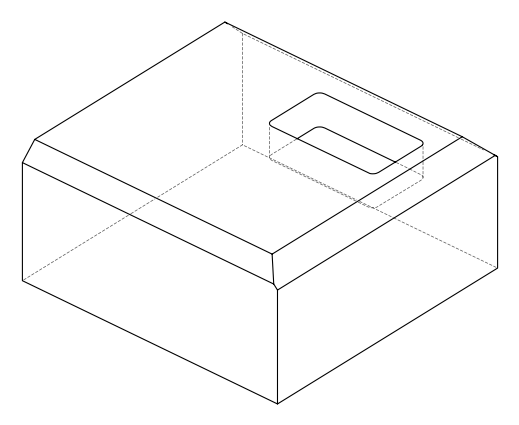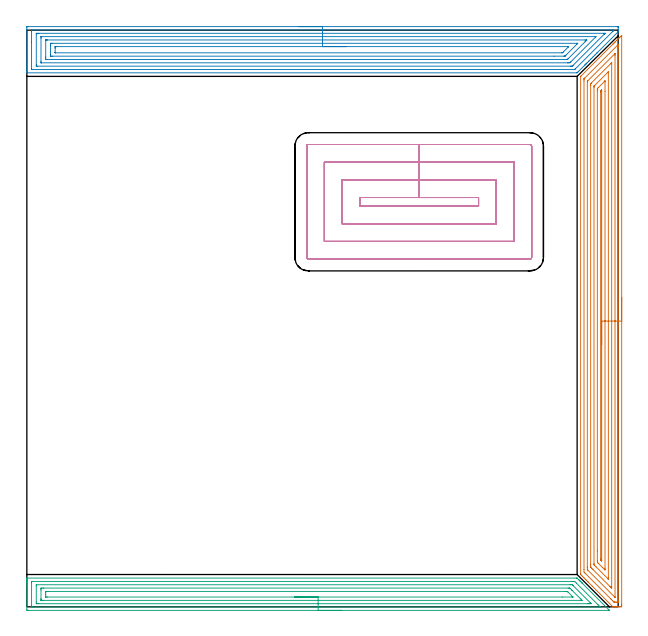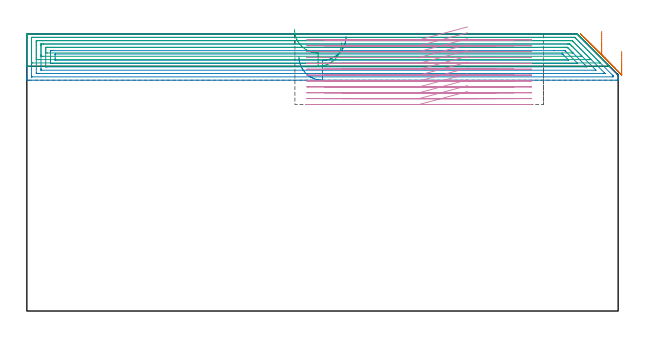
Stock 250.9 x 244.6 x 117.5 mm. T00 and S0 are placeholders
(PLAN: 4 operations, 1 tool changes, 57.5 min)
(1 AREA_MILL | FG_CHAMFER_SURFACE | UGT0205_001 | 12.99 min | 36955 mm3)
(2 AREA_MILL_1 | FG_CHAMFER_SURFACE_1 | UGT0205_001 | 14.01 min | 46162 mm3)
(3 AREA_MILL_2 | FG_CHAMFER_SURFACE_2 | UGT0205_001 | 9.92 min | 22338 mm3)
(4 MILL_RECTANGULAR_POCKET | POCKET_RECTANGULAR_STRAIGHT | NXT0201_013 | Follow Part, ap 2.5, ae 75% | 20.6 min | 183874 mm3)
(TOOL UGT0205_001 | Chamfer Mill 20 x 3 x 45 deg. | D20 FL50 Z2)
(TOOL NXT0201_013 | ENDMILL 10mm | D10 FL30 Z4)
(OP 1 AREA_MILL)
G17 G21 G94 G90
T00 M6
G54
G17 G0 G90 X252.3 Y131.2 S1061 M3
G43 Z127.5 H0
Z110.1
G94 G1 Y131.162 Z109.228 F250.
Y131.048 Z108.363
Y130.859 Z107.512
Y130.597 Z106.68
Y130.263 Z105.874
Y129.86 Z105.1
Y129.392 Z104.364
Y128.861 Z103.672
Y128.271 Z103.029
Y127.628 Z102.44
Y126.936 Z101.908
Y126.2 Z101.44
Y125.426 Z101.037
Y124.62 Z100.703
Y123.788 Z100.441
Y122.937 Z100.252
Y122.072 Z100.138
Y121.2 Z100.1
Y1.125
X252.299 Y0.616 Z100.101
X252.295 Y0.237 Z100.102
X252.291 Y0.01 Z100.104
X251.923 Y0. Z100.471
X251.38 Z101.017
X251.047 Z101.349
X250.503 Z101.893
X250.171 Z102.224
X249.506 Z102.894
X249.084 Z103.316
X248.748 Y0.001 Z103.645
X248.599 Y0.01 Z103.794
X248.433 Y0.167 Z103.967
X239.939 Y8.661 Z112.46
X238.029 Y10.571 Z114.371
X237.905 Y10.693 Z114.492
X237.86 Y10.739 Z114.538
X237.201 Y11.399 Z115.199
X237.029 Y11.569 Z115.367
X236.372 Y12.228 Z116.028
X236.153 Y12.445 Z116.243
X235.544 Y13.056 Z116.856
X235.264 Y13.336 Z117.136
X234.995 Y13.606 Z117.397
X234.899 Y13.706 Z117.483
X234.9 Y14.014 Z117.5
Y224.813
X234.903 Y224.995 Z117.489
X235.023 Y225.124 Z117.375
X244.984 Y235.085 Z107.415
X248.419 Y238.521 Z103.977
X248.557 Y238.658 Z103.841
X248.716 Y238.817 Z103.682
X248.857 Y238.959 Z103.539
X249.003 Y239.104 Z103.395
X249.146 Y239.247 Z103.252
X249.295 Y239.397 Z103.1
X249.45 Y239.551 Z102.948
X249.576 Y239.677 Z102.822
X249.733 Y239.836 Z102.662
X250.246 Y240.347 Z102.153
X250.492 Y240.593 Z101.906
X250.609 Y240.711 Z101.787
X251.176 Y241.276 Z101.224
X251.385 Y241.486 Z101.013
X251.485 Y241.587 Z100.911
X251.683 Y241.784 Z100.716
X251.761 Y241.861 Z100.639
X252.2 Y242.301 Z100.198
X252.282 Y242.38 Z100.116
X252.295 Y242.383 Z100.103
X252.299 Y242.38 Z100.099
X252.3 Y121.2 Z100.1
X250.886 Z101.514
X250.885 Y2.568 Z101.515
X250.884 Y2.403 Z101.516
X250.879 Y2.041 Z101.521
X250.868 Y2.01 Z101.532
X250.802 Y2.006 Z101.598
X250.697 Y2.002 Z101.703
X250.565 Y2. Z101.835
X250.171 Z102.229
X249.689 Z102.711
X249.295 Y2.003 Z103.105
X249.163 Y2.006 Z103.237
X249.06 Y2.01 Z103.34
X248.978 Y2.084 Z103.422
X248.649 Y2.403 Z103.751
X248.419 Y2.631 Z103.981
X247.754 Y3.296 Z104.646
X236.72 Y14.329 Z115.68
X236.517 Y14.536 Z115.883
X236.321 Y14.736 Z116.079
X236.314 Y15.801 Z116.086
Y223.027
X236.317 Y223.753 Z116.083
X236.32 Y223.92 Z116.08
X236.322 Y223.96 Z116.078
X236.358 Y224.001 Z116.042
X236.425 Y224.072 Z115.975
X236.526 Y224.176 Z115.874
X236.653 Y224.303 Z115.747
X250.561 Y238.211 Z101.839
X250.662 Y238.31 Z101.738
X250.81 Y238.453 Z101.59
X250.873 Y238.512 Z101.527
X250.88 Y238.382 Z101.52
X250.884 Y238.211 Z101.516
X250.885 Y238.034 Z101.515
X250.886 Y237.482 Z101.514
Y121.2
X249.472 Z102.928
X249.471 Y4.189 Z102.929
X249.47 Y4.097 Z102.93
Y4.084
X249.466 Y4.059 Z102.934
X249.311 Y4.189 Z103.089
X237.905 Y15.595 Z114.495
X237.804 Y15.699 Z114.596
X237.755 Y15.755 Z114.645
X237.735 Y15.78 Z114.665
X237.734 Y15.801 Z114.666
X237.731 Y15.979 Z114.669
X237.729 Y16.694 Z114.671
X237.728 Y16.874 Z114.672
X237.729 Y222.313 Z114.671
X237.733 Y222.67 Z114.667
X237.735 Y222.847 Z114.665
X237.742 Y222.931 Z114.658
X237.828 Y223.027 Z114.572
X237.866 Y223.066 Z114.534
X237.905 Y223.106 Z114.495
X249.366 Y234.566 Z103.035
X249.439 Y234.638 Z102.961
X249.454 Y234.646 Z102.946
X249.465 Y234.651 Z102.935
X249.466 Y234.638 Z102.934
X249.47 Y234.521 Z102.93
X249.471 Y234.458 Z102.929
X249.472 Y233.745 Z102.928
Y121.2
X248.057 Z104.343
Y8.655
X248.055 Y8.132 Z104.345
X248.053 Y7.956 Z104.347
X248.051 Y7.91 Z104.349
X247.94 Y8.016 Z104.46
X247.783 Y8.168 Z104.617
X247.543 Y8.406 Z104.857
X247.293 Y8.655 Z105.107
X240.148 Y15.801 Z112.252
X239.657 Y16.295 Z112.743
X239.266 Y16.694 Z113.134
X239.15 Y16.83 Z113.25
X239.147 Y16.957 Z113.253
X239.144 Y17.217 Z113.256
X239.143 Y17.587 Z113.257
Y18.112
Y221.24
X239.147 Y221.761 Z113.253
X239.15 Y221.856 Z113.25
X239.155 Y221.894 Z113.245
X239.183 Y221.924 Z113.217
X239.383 Y222.133 Z113.017
X247.543 Y230.294 Z104.857
X247.925 Y230.675 Z104.475
X247.989 Y230.737 Z104.411
X248.031 Y230.773 Z104.369
X248.051 Y230.788 Z104.349
X248.053 Y230.753 Z104.347
X248.055 Y230.679 Z104.345
X248.057 Y230.541 Z104.343
Y121.2
X246.643 Z105.757
Y12.252
X246.642 Y11.821 Z105.758
X246.64 Y11.772 Z105.76
X246.639 Y11.769 Z105.761
X246.635 Z105.765
X246.614 Y11.788 Z105.786
X246.557 Y11.842 Z105.843
X246.504 Y11.894 Z105.896
X241.41 Y16.989 Z110.99
X240.815 Y17.587 Z111.585
X240.611 Y17.8 Z111.789
X240.564 Y17.863 Z111.836
X240.562 Y17.914 Z111.838
X240.559 Y18.022 Z111.841
X240.557 Y18.457 Z111.843
Y220.347
X240.56 Y220.781 Z111.84
X240.563 Y220.835 Z111.837
X240.566 Y220.856 Z111.834
X240.579 Y220.873 Z111.821
X240.637 Y220.936 Z111.763
X240.734 Y221.036 Z111.666
X240.938 Y221.24 Z111.462
X246.377 Y226.679 Z106.023
X246.485 Y226.784 Z105.915
X246.59 Y226.884 Z105.81
X246.626 Y226.917 Z105.774
X246.642 Y226.624 Z105.758
Y226.599
X246.643 Y121.2 Z105.757
X245.229 Z107.171
X245.228 Y16.374 Z107.172
X245.224 Y15.801 Z107.176
X245.222 Y15.677 Z107.178
X245.217 Y15.642 Z107.183
X245.05 Y15.801 Z107.35
X244.914 Y15.934 Z107.486
X244.154 Y16.694 Z108.246
X242.367 Y18.48 Z110.033
X242.286 Y18.563 Z110.114
X242.088 Y18.767 Z110.312
X241.992 Y18.868 Z110.408
X241.978 Y19.053 Z110.422
X241.974 Y19.374 Z110.426
X241.972 Y19.693 Z110.428
X241.971 Y23.681 Z110.429
Y218.881
X241.973 Y219.454 Z110.427
X241.976 Y219.77 Z110.424
X241.978 Y219.815 Z110.422
X242. Y219.841 Z110.4
X242.063 Y219.909 Z110.337
X242.286 Y220.138 Z110.114
X242.389 Y220.242 Z110.011
X245.175 Y223.027 Z107.225
X245.196 Y223.043 Z107.204
X245.212 Y223.054 Z107.188
X245.222 Y223.027 Z107.178
X245.226 Y222.833 Z107.174
X245.228 Y222.707 Z107.172
X245.229 Y218.668 Z107.171
Y121.2
X243.815 Z108.585
X243.814 Y19.602 Z108.586
X243.813 Y19.528 Z108.587
X243.811 Y19.504 Z108.589
X243.81 Y19.501 Z108.59
X243.798 Y19.51 Z108.602
X243.72 Y19.581 Z108.68
X243.601 Y19.698 Z108.799
X243.541 Y19.761 Z108.859
X243.481 Y19.828 Z108.919
X243.392 Y19.934 Z109.008
X243.389 Y20.035 Z109.011
X243.387 Y20.267 Z109.013
X243.386 Y20.495 Z109.014
Y218.333
X243.387 Y218.56 Z109.013
X243.39 Y218.698 Z109.01
X243.392 Y218.761 Z109.008
X243.403 Y218.794 Z108.997
X243.44 Y218.836 Z108.96
X243.53 Y218.931 Z108.87
X243.602 Y219.005 Z108.798
X243.674 Y219.075 Z108.726
X243.764 Y219.16 Z108.636
X243.801 Y219.192 Z108.599
X243.808 Y219.193 Z108.592
X243.81 Y219.165 Z108.59
X243.812 Y219.076 Z108.588
X243.814 Y218.788 Z108.586
X243.815 Y218.56 Z108.585
Y121.2
Y120.329 Z108.623
Y119.464 Z108.737
Y118.612 Z108.926
Y117.78 Z109.188
Y116.974 Z109.522
Y116.2 Z109.925
Y115.464 Z110.394
Y114.772 Z110.925
Y114.129 Z111.514
Y113.54 Z112.157
Y113.009 Z112.85
Y112.54 Z113.585
Y112.137 Z114.359
Y111.803 Z115.165
Y111.541 Z115.997
Y111.352 Z116.849
Y111.238 Z117.714
Y111.2 Z118.585
G0 Z127.5
M5
M2
(OP 2 AREA_MILL_1)
G17 G21 G94 G90
T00 M6
G54
G17 G0 G90 X115.4 Y246.1 S1061 M3
G43 Z127.5 H0
Z107.9
G94 G1 X115.438 Z107.028 F250.
X115.552 Z106.163
X115.741 Z105.312
X116.003 Z104.48
X116.337 Z103.674
X116.74 Z102.9
X117.209 Z102.164
X117.74 Z101.472
X118.329 Z100.829
X118.972 Z100.239
X119.664 Z99.708
X120.4 Z99.24
X121.174 Z98.837
X121.98 Z98.503
X122.812 Z98.241
X123.664 Z98.052
X124.528 Z97.938
X125.4 Z97.9
X250.423
X250.615 Y246.097 Z97.903
X250.797 Y246.091 Z97.905
X250.8 Y245.961 Z98.035
Y245.595 Z98.4
Y244.861 Z99.138
Y244.559 Z99.441
Y243.93 Z100.068
X250.797 Y243.9 Z100.099
X250.796 Y243.896 Z100.103
X242.023 Y235.123 Z108.877
X241.873 Y234.972 Z109.025
X241.82 Y234.919 Z109.079
X241.163 Y234.263 Z109.737
X240.988 Y234.087 Z109.91
X240.304 Y233.404 Z110.596
X240.103 Y233.202 Z110.795
X239.445 Y232.545 Z111.454
X239.218 Y232.316 Z111.68
X238.587 Y231.687 Z112.313
X238.54 Y231.64 Z112.359
X238.333 Y231.431 Z112.565
X237.728 Y230.828 Z113.172
X237.646 Y230.746 Z113.253
X237.448 Y230.546 Z113.45
X237.348 Y230.448 Z113.552
X237.25 Y230.35 Z113.65
X237.152 Y230.251 Z113.745
X237.05 Y230.15 Z113.85
X236.958 Y230.058 Z113.942
X236.857 Y229.956 Z114.04
X236.752 Y229.852 Z114.148
X236.666 Y229.765 Z114.234
X236.562 Y229.661 Z114.335
X234.069 Y227.167 Z116.829
X233.907 Y227.005 Z116.99
X233.677 Y226.777 Z117.222
X233.621 Y226.721 Z117.278
X233.474 Y226.576 Z117.421
X233.395 Y226.504 Z117.489
X233.174 Y226.5 Z117.5
X0.185
X0.01 Y226.503 Z117.488
X0.007 Y226.525 Z117.467
X0. Y226.919 Z117.081
Y227.156 Z116.844
Y227.89 Z116.105
Y229.142 Z114.855
Y230.546 Z113.45
Y244.969 Z99.028
X0.004 Y245.595 Z98.402
X0.009 Y246.092 Z97.906
X0.128 Y246.095 Z97.903
X0.633 Y246.1 Z97.9
X125.4
Y244.686 Z99.314
X248.404 Y244.685 Z99.315
X248.788 Y244.679 Z99.321
X248.792 Y244.567 Z99.433
Y244.43 Z99.57
X248.79 Y244.363 Z99.637
X248.765 Y244.327 Z99.673
X248.62 Y244.176 Z99.824
X248.379 Y243.929 Z100.071
X232.596 Y228.147 Z115.853
X232.467 Y228.022 Z115.978
X232.379 Y227.94 Z116.06
X232.356 Y227.921 Z116.079
X232.333 Y227.918 Z116.082
X232.28 Y227.915 Z116.085
X2.396
X2.01 Y227.922 Z116.078
X2.006 Y228.046 Z115.954
X2.001 Y228.306 Z115.694
X2. Y239.503 Z104.497
X2.001 Y244.241 Z99.759
X2.008 Y244.658 Z99.342
X2.01 Y244.68 Z99.32
X2.015 Y244.682 Z99.318
X2.041 Y244.684 Z99.316
X2.095 Y244.685 Z99.315
X2.204 Y244.686 Z99.314
X125.4
Y243.272 Z100.728
X244.801 Y243.271 Z100.729
X245.137 Y243.269 Z100.731
X245.232 Y243.267 Z100.733
X245.246 Y243.266 Z100.734
X245.224 Y243.235 Z100.765
X245.14 Y243.145 Z100.855
X245.008 Y243.008 Z100.992
X244.94 Y242.939 Z101.061
X231.661 Y229.661 Z114.339
X231.522 Y229.525 Z114.475
X231.385 Y229.395 Z114.605
X231.311 Y229.335 Z114.665
X231.245 Y229.333 Z114.667
X231.106 Y229.331 Z114.669
X230.826 Y229.329 Z114.671
X230.491 Y229.328 Z114.672
X4.545 Y229.329 Z114.671
X4.21 Y229.33 Z114.67
X4.099 Y229.332 Z114.668
X4.018 Y229.335 Z114.665
X4.01 Y229.453 Z114.547
X4.004 Y229.661 Z114.339
X4.001 Y229.868 Z114.132
X4. Y242.939 Z101.061
X4.002 Y243.146 Z100.854
X4.006 Y243.216 Z100.784
X4.01 Y243.265 Z100.735
X4.043 Y243.266 Z100.734
X4.21 Y243.269 Z100.731
X4.769 Y243.271 Z100.729
X5.105 Y243.272 Z100.728
X125.4
Y241.857 Z102.143
X241.224
X241.281 Y241.855 Z102.145
X241.348 Y241.851 Z102.149
X241.387 Y241.848 Z102.152
X241.279 Y241.728 Z102.272
X230.737 Y231.187 Z112.813
X230.491 Y230.944 Z113.056
X230.286 Y230.749 Z113.251
X229.597 Y230.744 Z113.256
X229.397 Y230.743 Z113.257
X6.126
X6.069 Y230.744 Z113.256
X6.029 Y230.747 Z113.253
X6.012 Y230.749 Z113.251
X6.01 Y230.769 Z113.231
X6.005 Y230.989 Z113.011
X6. Y231.43 Z112.57
Y241.168 Z102.832
X6.005 Y241.611 Z102.389
X6.01 Y241.831 Z102.169
X6.012 Y241.851 Z102.149
X6.038 Y241.853 Z102.147
X6.098 Y241.855 Z102.145
X6.198 Y241.857 Z102.143
X125.4
Y240.443 Z103.557
X236.752
X237.489 Y240.439 Z103.561
X237.495 Y240.437 Z103.563
X237.509 Y240.419 Z103.581
X237.379 Y240.284 Z103.716
X237.069 Y239.969 Z104.031
X236.752 Y239.65 Z104.35
X229.507 Y232.405 Z111.595
X229.416 Y232.316 Z111.684
X229.27 Y232.178 Z111.822
X229.257 Y232.167 Z111.833
X229.217 Y232.163 Z111.837
X229.132 Y232.159 Z111.841
X229.024 Y232.158 Z111.842
X228.863 Y232.157 Z111.843
X8.682
X8.521 Y232.158 Z111.842
X8.199 Y232.163 Z111.837
X8.01 Y232.167 Z111.833
X8.006 Y232.22 Z111.78
X8.004 Y232.316 Z111.684
X8. Y232.991 Z111.009
Y233.202 Z110.798
X8.001 Y240.368 Z103.632
X8.002 Y240.41 Z103.59
X8.006 Y240.43 Z103.57
X8.008 Y240.435 Z103.565
X8.038 Y240.437 Z103.563
X8.36 Y240.442 Z103.558
X8.521 Y240.443 Z103.557
X8.682
X125.4
Y239.029 Z104.971
X233.174
X233.549 Y239.027 Z104.973
X233.621 Y239.025 Z104.975
X233.655 Y239.023 Z104.977
X233.635 Y238.994 Z105.006
X233.611 Y238.966 Z105.034
X233.369 Y238.718 Z105.282
X233.174 Y238.522 Z105.478
X228.702 Y234.05 Z109.95
X228.274 Y233.625 Z110.375
X228.24 Y233.595 Z110.405
X228.222 Y233.582 Z110.418
X228.197 Y233.578 Z110.422
X228.068 Y233.575 Z110.425
X227.808 Y233.572 Z110.428
X223.651 Y233.571 Z110.429
X10.992
X10.471 Y233.574 Z110.426
X10.09 Y233.578 Z110.422
X10.01 Y233.583 Z110.417
X10.004 Y233.664 Z110.336
X10.001 Y234.087 Z109.913
X10. Y234.553 Z109.447
Y237.628 Z106.372
Y238.094 Z105.906
X10.003 Y238.513 Z105.487
X10.008 Y238.971 Z105.029
X10.023 Y239.022 Z104.978
X10.08 Y239.024 Z104.976
X10.21 Y239.027 Z104.973
X10.471 Y239.028 Z104.972
X10.844 Y239.029 Z104.971
X125.4
Y237.615 Z106.385
X229.61 Y237.614 Z106.386
X229.786 Y237.608 Z106.392
X229.798 Y237.604 Z106.396
X229.794 Y237.597 Z106.403
X229.786 Y237.585 Z106.415
X229.774 Y237.572 Z106.428
X229.714 Y237.511 Z106.489
X227.489 Y235.287 Z108.713
X227.296 Y235.097 Z108.903
X227.223 Y235.029 Z108.971
X227.183 Y234.993 Z109.007
X226.9 Y234.985 Z109.015
X12.246 Y234.986 Z109.014
X12.046 Y234.992 Z109.008
X12.009 Y234.997 Z109.003
X12.005 Y235.024 Z108.976
X12.002 Y235.054 Z108.946
X12.001 Y235.085 Z108.915
X12. Y235.229 Z108.771
Y237. Z107.
Y237.257 Z106.743
X12.002 Y237.428 Z106.572
X12.007 Y237.565 Z106.435
X12.01 Y237.605 Z106.395
X12.016 Y237.608 Z106.392
X12.04 Y237.61 Z106.39
X12.26 Y237.615 Z106.385
X12.273
X125.4
X126.272 Z106.423
X127.137 Z106.537
X127.988 Z106.726
X128.82 Z106.988
X129.626 Z107.322
X130.4 Z107.725
X131.136 Z108.194
X131.828 Z108.725
X132.471 Z109.314
X133.06 Z109.957
X133.592 Z110.649
X134.06 Z111.385
X134.463 Z112.159
X134.797 Z112.965
X135.059 Z113.797
X135.248 Z114.649
X135.362 Z115.514
X135.4 Z116.385
G0 Z127.5
M5
M2
(OP 3 AREA_MILL_2)
G17 G21 G94 G90
T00 M6
G54
G17 G0 G90 X133.55 Y-1.5 S1061 M3
G43 Z127.5 H0
Z113.8
G94 G1 X133.512 Z112.928 F250.
X133.398 Z112.064
X133.209 Z111.212
X132.947 Z110.38
X132.613 Z109.574
X132.21 Z108.8
X131.742 Z108.064
X131.21 Z107.372
X130.621 Z106.729
X129.978 Z106.14
X129.286 Z105.608
X128.55 Z105.14
X127.776 Z104.737
X126.97 Z104.403
X126.138 Z104.141
X125.287 Z103.952
X124.422 Z103.838
X123.55 Z103.8
X0.627
X0.335 Y-1.497 Z103.802
X0.01 Y-1.492 Z103.806
X0. Y-1.163 Z104.135
Y8.919 Z114.214
Y10.345 Z115.641
Y10.704 Z115.999
Y11.422 Z116.722
Y11.714 Z117.014
X0.008 Y12.139 Z117.431
X0.01 Y12.197 Z117.488
X0.18 Y12.2 Z117.5
X233.063
X233.397 Y12.194 Z117.491
X233.408 Y12.193
X233.957 Y11.643 Z116.942
X234.005 Y11.596 Z116.893
X234.051 Y11.549 Z116.848
X234.255 Y11.345 Z116.644
X234.303 Y11.299 Z116.596
X234.348 Y11.253 Z116.552
X234.553 Y11.047 Z116.346
X234.6 Y11.001 Z116.298
X234.645 Y10.956 Z116.255
X234.851 Y10.749 Z116.048
X234.897 Y10.704 Z116.001
X234.942 Y10.659 Z115.958
X235.149 Y10.451 Z115.75
X235.195 Y10.406 Z115.704
X235.239 Y10.362 Z115.661
X235.447 Y10.153 Z115.452
X235.492 Y10.109 Z115.406
X235.536 Y10.065 Z115.364
X235.745 Y9.855 Z115.154
X235.79 Y9.812 Z115.109
X246.771 Y-1.171 Z104.129
X246.944 Y-1.342 Z103.955
X247.069 Y-1.473 Z103.825
X247.083 Y-1.494 Z103.803
X247.069 Y-1.499 Z103.799
X123.55 Y-1.5 Z103.8
Y-0.086 Z105.214
X2.333 Y-0.085 Z105.215
X2.169 Y-0.082 Z105.218
X2.061 Y-0.079 Z105.221
X2.009 Y-0.074 Z105.226
X2.007 Y-0.062 Z105.238
X2.004 Y-0.004 Z105.296
X2. Y0.41 Z105.71
Y10.225 Z115.525
X2.004 Y10.704 Z116.004
X2.007 Y10.755 Z116.055
X2.009 Y10.775 Z116.075
X2.088 Y10.779 Z116.079
X2.251 Y10.784 Z116.084
X2.333 Y10.785 Z116.085
X2.415 Y10.786 Z116.086
X231.193
X232.089 Y10.785 Z116.085
X232.169 Y10.783 Z116.083
X232.25 Y10.779 Z116.079
X232.372 Y10.767 Z116.067
X232.438 Y10.704 Z116.004
X233.063 Y10.086 Z115.386
X242.262 Y0.888 Z106.188
X242.897 Y0.25 Z105.55
X243.143 Y-0.004 Z105.296
X243.208 Y-0.079 Z105.221
X243.061 Y-0.083 Z105.217
X242.978 Y-0.085 Z105.215
X123.55 Y-0.086 Z105.214
Y1.328 Z106.628
X5.097 Y1.329 Z106.629
X4.655
X4.203 Y1.333 Z106.633
X4.053 Y1.335 Z106.635
X4.01 Y1.341 Z106.641
X4.006 Y1.443 Z106.743
X4.002 Y1.578 Z106.878
X4.001 Y1.781 Z107.081
X4. Y1.983 Z107.283
X4.001 Y8.919 Z114.219
X4.002 Y9.12 Z114.42
X4.01 Y9.324 Z114.624
X4.014 Y9.365 Z114.665
X4.034 Y9.367 Z114.667
X4.09 Y9.369 Z114.669
X4.203 Y9.371 Z114.671
X230.381
X230.825 Y9.369 Z114.669
X231.275 Y9.364 Z114.664
X231.333 Y9.356 Z114.656
X231.397 Y9.296 Z114.596
X231.526 Y9.171 Z114.471
X231.781 Y8.919 Z114.219
X238.919 Y1.781 Z107.081
X239.321 Y1.374 Z106.674
X239.352 Y1.335 Z106.635
X239.321 Y1.334 Z106.634
X238.879 Y1.33 Z106.63
X238.427 Y1.329 Z106.629
X237.986 Y1.328 Z106.628
X123.55
Y2.743 Z108.043
X6.815
X6.053 Y2.749 Z108.049
X6.014
X6.01 Y2.793 Z108.093
X6.005 Y2.902 Z108.202
X6.002 Y3.12 Z108.42
X6. Y3.556 Z108.856
Y7.125 Z112.425
X6.002 Y7.576 Z112.876
X6.005 Y7.797 Z113.097
X6.01 Y7.907 Z113.207
X6.015 Y7.951 Z113.251
X6.066 Y7.952 Z113.252
X6.885 Y7.957 Z113.257
X6.955
X229.557
X229.969 Y7.955 Z113.255
X230.175 Y7.953 Z113.253
X230.273 Y7.95 Z113.25
X230.381 Y7.859 Z113.159
X231.116 Y7.135 Z112.435
X231.275 Y6.976 Z112.276
X234.851 Y3.399 Z108.699
X235.436 Y2.803 Z108.103
X235.48 Y2.749 Z108.049
X235.404 Y2.747 Z108.047
X235.22 Y2.745 Z108.045
X234.851 Y2.743 Z108.043
X234.781
X123.55
Y4.157 Z109.457
X8.673 Y4.158 Z109.458
X8.076 Y4.161 Z109.461
X8.027 Y4.164 Z109.464
X8.01 Y4.172 Z109.472
X8.004 Y4.233 Z109.533
X8.002 Y4.458 Z109.758
X8. Y5.129 Z110.429
Y6.021 Z111.321
X8.001 Y6.242 Z111.542
X8.003 Y6.41 Z111.71
X8.007 Y6.494 Z111.794
X8.009 Y6.53 Z111.83
X8.071 Y6.536 Z111.836
X8.374 Y6.54 Z111.84
X8.673 Y6.542 Z111.842
X9.266 Y6.543 Z111.843
X228.293 Y6.542 Z111.842
X228.593 Y6.541 Z111.841
X229.193 Y6.536 Z111.836
X229.263 Y6.527 Z111.827
X229.412 Y6.386 Z111.686
X229.487 Y6.314 Z111.614
X231.344 Y4.458 Z109.758
X231.412 Y4.388 Z109.688
X231.545 Y4.25 Z109.55
X231.625 Y4.165 Z109.465
X231.617 Y4.163 Z109.463
X231.574 Y4.16 Z109.46
X231.275 Y4.158 Z109.458
X227.043 Y4.157 Z109.457
X123.55
X122.678 Z109.495
X121.814 Z109.609
X120.962 Z109.798
X120.13 Z110.06
X119.324 Z110.394
X118.55 Z110.797
X117.814 Z111.265
X117.122 Z111.796
X116.479 Z112.386
X115.89 Z113.029
X115.359 Z113.721
X114.89 Z114.457
X114.487 Z115.231
X114.153 Z116.037
X113.891 Z116.869
X113.702 Z117.72
X113.588 Z118.585
X113.55 Z119.457
G0 Z127.5
M5
M2
(OP 4 MILL_RECTANGULAR_POCKET)
G17 G21 G94 G90
T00 M6
G54
G17 G0 G90 X186.895 Y173.6 S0 M3
G43 Z127.5 H0
Z120.5
G94 G1 X166.4 Z115.008 F250.
X141.2 F500.
Y170.
X191.6
Y173.6
X166.4
Y181.1
X133.7
Y162.5
X199.1
Y181.1
X166.4
Y188.6
X126.2
Y155.
X206.6
Y188.6
X166.4
Y196.1
X119.4
G3 X118.7 Y195.4 R0.7
G1 Y148.2
G3 X119.4 Y147.5 R0.7
G1 X213.4
G3 X214.1 Y148.2 R0.7
G1 Y195.4
G3 X213.4 Y196.1 R0.7
G1 X166.4
X165.4
G0 X186.895 Y173.6 Z118.008
G1 X166.4 Z112.517 F250.
X141.2 F500.
Y170.
X191.6
Y173.6
X166.4
Y181.1
X133.7
Y162.5
X199.1
Y181.1
X166.4
Y188.6
X126.2
Y155.
X206.6
Y188.6
X166.4
Y196.1
X119.4
G3 X118.7 Y195.4 R0.7
G1 Y148.2
G3 X119.4 Y147.5 R0.7
G1 X213.4
G3 X214.1 Y148.2 R0.7
G1 Y195.4
G3 X213.4 Y196.1 R0.7
G1 X166.4
X165.4
G0 X186.895 Y173.6 Z115.517
G1 X166.4 Z110.025 F250.
X141.2 F500.
Y170.
X191.6
Y173.6
X166.4
Y181.1
X133.7
Y162.5
X199.1
Y181.1
X166.4
Y188.6
X126.2
Y155.
X206.6
Y188.6
X166.4
Y196.1
X119.4
G3 X118.7 Y195.4 R0.7
G1 Y148.2
G3 X119.4 Y147.5 R0.7
G1 X213.4
G3 X214.1 Y148.2 R0.7
G1 Y195.4
G3 X213.4 Y196.1 R0.7
G1 X166.4
X165.4
G0 X186.895 Y173.6 Z113.025
G1 X166.4 Z107.533 F250.
X141.2 F500.
Y170.
X191.6
Y173.6
X166.4
Y181.1
X133.7
Y162.5
X199.1
Y181.1
X166.4
Y188.6
X126.2
Y155.
X206.6
Y188.6
X166.4
Y196.1
X119.4
G3 X118.7 Y195.4 R0.7
G1 Y148.2
G3 X119.4 Y147.5 R0.7
G1 X213.4
G3 X214.1 Y148.2 R0.7
G1 Y195.4
G3 X213.4 Y196.1 R0.7
G1 X166.4
X165.4
G0 X186.895 Y173.6 Z110.533
G1 X166.4 Z105.042 F250.
X141.2 F500.
Y170.
X191.6
Y173.6
X166.4
Y181.1
X133.7
Y162.5
X199.1
Y181.1
X166.4
Y188.6
X126.2
Y155.
X206.6
Y188.6
X166.4
Y196.1
X119.4
G3 X118.7 Y195.4 R0.7
G1 Y148.2
G3 X119.4 Y147.5 R0.7
G1 X213.4
G3 X214.1 Y148.2 R0.7
G1 Y195.4
G3 X213.4 Y196.1 R0.7
G1 X166.4
X165.4
G0 X186.895 Y173.6 Z108.042
G1 X166.4 Z102.55 F250.
X141.2 F500.
Y170.
X191.6
Y173.6
X166.4
Y181.1
X133.7
Y162.5
X199.1
Y181.1
X166.4
Y188.6
X126.2
Y155.
X206.6
Y188.6
X166.4
Y196.1
X119.4
G3 X118.7 Y195.4 R0.7
G1 Y148.2
G3 X119.4 Y147.5 R0.7
G1 X213.4
G3 X214.1 Y148.2 R0.7
G1 Y195.4
G3 X213.4 Y196.1 R0.7
G1 X166.4
X165.4
G0 X186.895 Y173.6 Z105.55
G1 X166.4 Z100.058 F250.
X141.2 F500.
Y170.
X191.6
Y173.6
X166.4
Y181.1
X133.7
Y162.5
X199.1
Y181.1
X166.4
Y188.6
X126.2
Y155.
X206.6
Y188.6
X166.4
Y196.1
X119.4
G3 X118.7 Y195.4 R0.7
G1 Y148.2
G3 X119.4 Y147.5 R0.7
G1 X213.4
G3 X214.1 Y148.2 R0.7
G1 Y195.4
G3 X213.4 Y196.1 R0.7
G1 X166.4
X165.4
G0 X186.895 Y173.6 Z103.058
G1 X166.4 Z97.567 F250.
X141.2 F500.
Y170.
X191.6
Y173.6
X166.4
Y181.1
X133.7
Y162.5
X199.1
Y181.1
X166.4
Y188.6
X126.2
Y155.
X206.6
Y188.6
X166.4
Y196.1
X119.4
G3 X118.7 Y195.4 R0.7
G1 Y148.2
G3 X119.4 Y147.5 R0.7
G1 X213.4
G3 X214.1 Y148.2 R0.7
G1 Y195.4
G3 X213.4 Y196.1 R0.7
G1 X166.4
X165.4
G0 X186.895 Y173.6 Z100.567
G1 X166.4 Z95.075 F250.
X141.2 F500.
Y170.
X191.6
Y173.6
X166.4
Y181.1
X133.7
Y162.5
X199.1
Y181.1
X166.4
Y188.6
X126.2
Y155.
X206.6
Y188.6
X166.4
Y196.1
X119.4
G3 X118.7 Y195.4 R0.7
G1 Y148.2
G3 X119.4 Y147.5 R0.7
G1 X213.4
G3 X214.1 Y148.2 R0.7
G1 Y195.4
G3 X213.4 Y196.1 R0.7
G1 X166.4
X165.4
G0 X186.895 Y173.6 Z98.075
G1 X166.4 Z92.583 F250.
X141.2 F500.
Y170.
X191.6
Y173.6
X166.4
Y181.1
X133.7
Y162.5
X199.1
Y181.1
X166.4
Y188.6
X126.2
Y155.
X206.6
Y188.6
X166.4
Y196.1
X119.4
G3 X118.7 Y195.4 R0.7
G1 Y148.2
G3 X119.4 Y147.5 R0.7
G1 X213.4
G3 X214.1 Y148.2 R0.7
G1 Y195.4
G3 X213.4 Y196.1 R0.7
G1 X166.4
X165.4
G0 X186.895 Y173.6 Z95.583
G1 X166.4 Z90.092 F250.
X141.2 F500.
Y170.
X191.6
Y173.6
X166.4
Y181.1
X133.7
Y162.5
X199.1
Y181.1
X166.4
Y188.6
X126.2
Y155.
X206.6
Y188.6
X166.4
Y196.1
X119.4
G3 X118.7 Y195.4 R0.7
G1 Y148.2
G3 X119.4 Y147.5 R0.7
G1 X213.4
G3 X214.1 Y148.2 R0.7
G1 Y195.4
G3 X213.4 Y196.1 R0.7
G1 X166.4
X165.4
G0 X186.895 Y173.6 Z93.092
G1 X166.4 Z87.6 F250.
X141.2 F500.
Y170.
X191.6
Y173.6
X166.4
Y181.1
X133.7
Y162.5
X199.1
Y181.1
X166.4
Y188.6
X126.2
Y155.
X206.6
Y188.6
X166.4
Y196.1
X119.4
G3 X118.7 Y195.4 R0.7
G1 Y148.2
G3 X119.4 Y147.5 R0.7
G1 X213.4
G3 X214.1 Y148.2 R0.7
G1 Y195.4
G3 X213.4 Y196.1 R0.7
G1 X166.4
X165.4
G0 Z127.5
M5
M2
